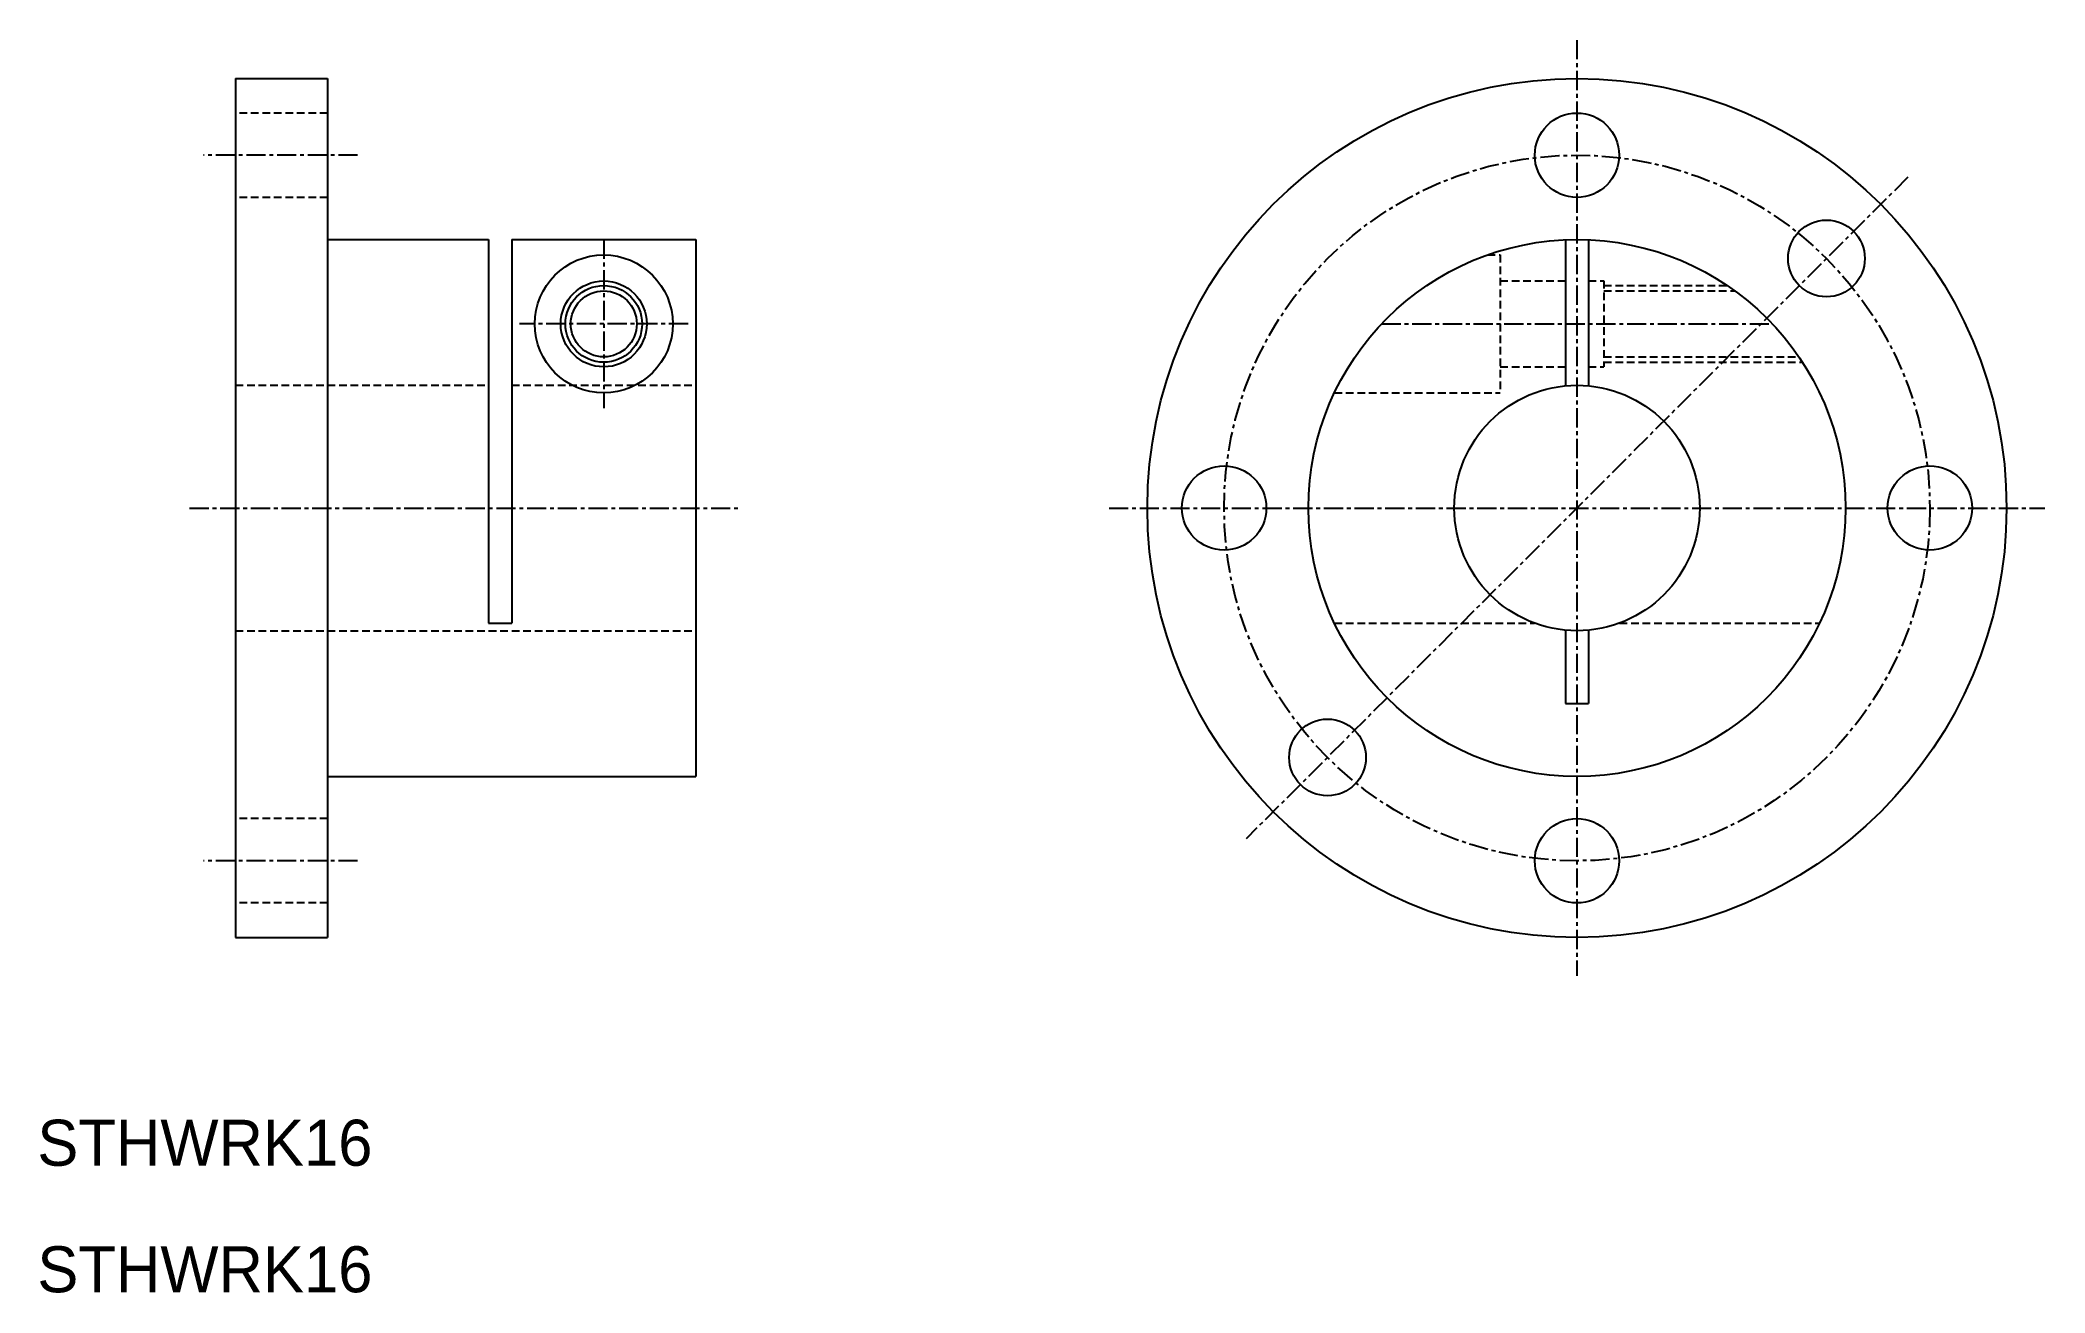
# Model space of a CAD drawing. Extents: x 46 to 177, y 59 to 141.
import ezdxf

# ---------------------------------------------------------------- set-up
doc = ezdxf.new("R2010")
doc.units = 0
doc.linetypes.add('CENTER', pattern=[2, 1.25, -0.25, 0.25, -0.25])
doc.linetypes.add('DASHED', pattern=[0.75, 0.5, -0.25])
doc.layers.get('0').update_dxf_attribs({"linetype": 'CONTINUOUS'})
doc.layers.add('CENTER', color=1, linetype='CENTER')

msp = doc.modelspace()

# ---------------------------------------------------------------- linework, layer by layer
at = {"color": 7, "linetype": 'CONTINUOUS'}
for p, q in [((58.8, 138.29), (58.8, 82.29)), ((58.8, 138.29), (64.8, 138.29)), ((64.8, 138.29), (64.8, 82.29)), ((64.8, 127.79), (75.3, 127.79)), ((75.3, 127.79), (75.3, 102.79)), ((76.8, 127.79), (76.8, 102.79)), ((76.8, 127.79), (88.8, 127.79)), ((88.8, 127.79), (88.8, 92.79)), ((145.49, 127.78), (145.49, 118.26)), ((146.99, 127.78), (146.99, 118.26)), ((75.3, 102.79), (76.8, 102.79)), ((145.49, 102.33), (145.49, 97.54)), ((146.99, 102.33), (146.99, 97.54)), ((145.49, 97.54), (146.99, 97.54)), ((64.8, 92.79), (88.8, 92.79)), ((58.8, 82.29), (64.8, 82.29))]:
    msp.add_line(p, q, dxfattribs=at)
at = {"color": 3, "linetype": 'DASHED'}
for p, q in [((64.8, 136.04), (58.8, 136.04)), ((64.8, 130.54), (58.8, 130.54)), ((140.41, 126.79), (141.24, 126.79)), ((141.24, 126.79), (141.24, 117.79)), ((141.24, 125.09), (145.49, 125.09)), ((146.99, 125.09), (147.99, 125.09)), ((147.99, 125.09), (147.99, 119.49)), ((147.99, 124.79), (156.04, 124.79)), ((147.99, 124.44), (156.54, 124.44)), ((141.24, 119.49), (145.49, 119.49)), ((146.99, 119.49), (147.99, 119.49)), ((147.99, 120.14), (160.7, 120.14)), ((147.99, 119.79), (160.94, 119.79)), ((58.8, 118.29), (75.3, 118.29)), ((76.8, 118.29), (88.8, 118.29)), ((130.43, 117.79), (141.24, 117.79)), ((58.8, 102.29), (88.8, 102.29)), ((130.43, 102.79), (143.46, 102.79)), ((149.02, 102.79), (162.05, 102.79)), ((64.8, 90.04), (58.8, 90.04)), ((64.8, 84.54), (58.8, 84.54))]:
    msp.add_line(p, q, dxfattribs=at)
at = {"color": 7, "linetype": 'CONTINUOUS'}
for centre, radius in [((146.24, 110.29), 28), ((146.24, 133.29), 2.75), ((162.5, 126.56), 2.5), ((82.8, 122.29), 4.5), ((146.24, 110.29), 17.5), ((82.8, 122.29), 2.8), ((82.8, 122.29), 2.15), ((146.24, 110.29), 8), ((123.24, 110.29), 2.75), ((169.24, 110.29), 2.75), ((129.98, 94.03), 2.5), ((146.24, 87.29), 2.75)]:
    msp.add_circle(centre, radius, dxfattribs=at)
at = {"color": 3, "linetype": 'CONTINUOUS'}
msp.add_circle((82.8, 122.29), 2.5, dxfattribs=at)
at = {"layer": 'CENTER', "color": 1, "linetype": 'CENTER'}
for p, q in [((146.24, 140.79), (146.24, 79.79)), ((66.76, 133.29), (56.72, 133.29)), ((167.81, 131.86), (124.67, 88.73)), ((82.8, 127.79), (82.8, 116.79)), ((88.3, 122.29), (77.3, 122.29)), ((133.5, 122.29), (158.98, 122.29)), ((55.8, 110.29), (91.8, 110.29)), ((115.74, 110.29), (176.74, 110.29)), ((66.76, 87.29), (56.72, 87.29))]:
    msp.add_line(p, q, dxfattribs=at)
msp.add_circle((146.24, 110.29), 23, dxfattribs=at)

# ---------------------------------------------------------------- texts
at = {"color": 7, "linetype": 'CONTINUOUS'}
for p in [(45.88, 67.41), (45.88, 59.16)]:
    msp.add_text('STHWRK16', height=3, dxfattribs=at).set_placement(p)

doc.saveas('drawing.dxf')
